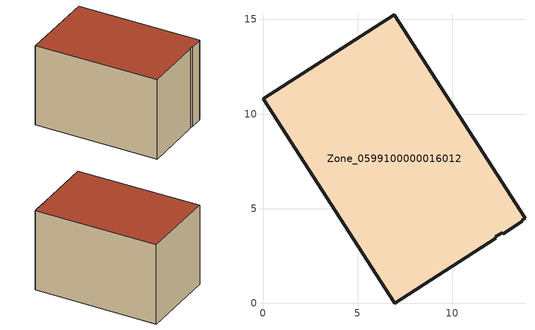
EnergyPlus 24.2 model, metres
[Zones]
Zone_0599100000016012
 floor ground (C_G): 12.27,3.51 12.29,3.43 6.95,0 0,10.8 6.93,15.25 13.84,4.49 13.67,4.38 13.7,4.33 12.68,3.68 12.64,3.74 z0
 wall outside (C_F): 13.84,4.49 6.93,15.25 0,10.8 6.95,0 12.29,3.43 12.27,3.51 12.64,3.74 12.68,3.68 13.7,4.33 13.67,4.38 13.84,4.49 z0:8.49
 roof outside (C_R): 12.29,3.43 12.27,3.51 12.64,3.74 12.68,3.68 13.7,4.33 13.67,4.38 13.84,4.49 6.93,15.25 0,10.8 6.95,0 z8.49
[BUILDING]
Pand.0599100000016012: North Axis=0; Terrain=City; Loads Convergence Tolerance Value=0.04; Temperature Convergence Tolerance Value=0.4; Solar Distribution=FullExterior; Maximum Number of Warmup Days=25; Minimum Number of Warmup Days=1
[Site:Location]
Rotterdam.The.Hague.AP_ZH_NLD Design_Conditions: Latitude=51.96; Longitude=4.45; Time Zone=1; Elevation=-4.5
[SITE:GROUNDTEMPERATURE:BUILDINGSURFACE]
18, 18, 18, 18, 18, 18, 18, 18, 18, 18, 18, 18
[MATERIAL] Thermal Absorptance=0.9; Solar Absorptance=0.7; Visible Absorptance=0.7
Name | Roughness | Thickness | Conductivity | Density | Specific Heat
G.D.1975-1991 | MediumSmooth | 0.15 | 0.288461 | 540 | 1210
F.D.1975-1991 | Rough | 0.3 | 0.230769 | 1920 | 840
R.D.1975-1991 | MediumRough | 0.2 | 0.153846 | 1500 | 1000
[CONSTRUCTION]
C_G: G.D.1975-1991
C_F: F.D.1975-1991
C_R: R.D.1975-1991
[ZONE]
Zone_0599100000016012: Type=1; Multiplier=1; Ceiling Height=Autocalculate; Volume=Autocalculate; Floor Area=autocalculate; Part of Total Floor Area=Yes
[ZONEINFILTRATION:DESIGNFLOWRATE]
Infil_Zone_0599100000016012: Zone or ZoneList or Space or SpaceList=Zone_0599100000016012; Schedule=AlwaysOn; Design Flow Rate Calculation Method=Flow/Area; Flow Rate per Floor Area=0.0042; Constant Term Coefficient=1; Temperature Term Coefficient=0; Velocity Term Coefficient=0; Velocity Squared Term Coefficient=0
[HVACTEMPLATE:ZONE:IDEALLOADSAIRSYSTEM]
Zone_0599100000016012: Maximum Heating Supply Air Temperature=50; Minimum Cooling Supply Air Temperature=13; Maximum Heating Supply Air Humidity Ratio=0.0156; Minimum Cooling Supply Air Humidity Ratio=0.0077; Heating Limit=NoLimit; Cooling Limit=NoLimit; Dehumidification Control Type=ConstantSensibleHeatRatio; Cooling Sensible Heat Ratio=0.7; Dehumidification Setpoint=60; Humidification Control Type=None; Humidification Setpoint=30; Outdoor Air Method=None; Outdoor Air Flow Rate per Person=0.00944; Outdoor Air Flow Rate per Zone Floor Area=0; Outdoor Air Flow Rate per Zone=0; Demand Controlled Ventilation Type=None; Outdoor Air Economizer Type=NoEconomizer; Heat Recovery Type=None; Sensible Heat Recovery Effectiveness=0.7; Latent Heat Recovery Effectiveness=0.65
[ZONECONTROL:THERMOSTAT]
ThermostatControl_Zone_0599100000016012: Zone or ZoneList=Zone_0599100000016012; Control Type Schedule=DualSetpointControlType; Control 1=Thermostat_Zone_0599100000016012; Temperature Difference Between Cutout And Setpoint=0
[THERMOSTATSETPOINT:DUALSETPOINT]
Thermostat_Zone_0599100000016012: Heating Setpoint Temperature Schedule=HeatingSetpoint_Zone_0599100000016012; Cooling Setpoint Temperature Schedule=CoolingSetpoint_Zone_0599100000016012
[SCHEDULE:COMPACT]
HeatingSetpoint_Zone_0599100000016012: Through: 12/31, For: AllDays, Until: 24:00, 21
CoolingSetpoint_Zone_0599100000016012: Through: 12/31, For: AllDays, Until: 24:00, 24
DualSetpointControlType: Through: 12/31, For: AllDays, Until: 24:00, 4
AlwaysOn: Through: 12/31, For: AllDays, Until: 24:00, 1
